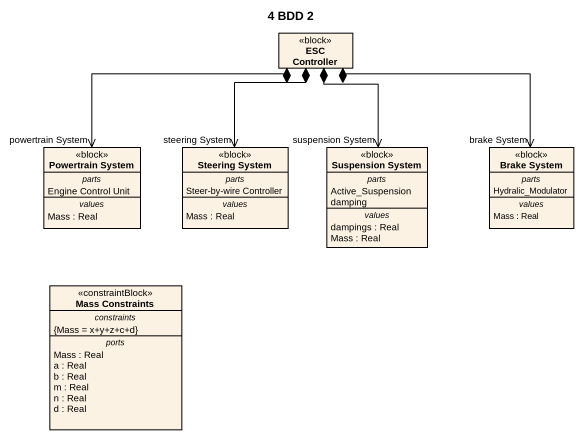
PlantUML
@startuml
title 4 BDD 2
hide circle
hide empty members
class "ESC Controller" as ESC_Controller <<block>>
class "Powertrain System" as Powertrain_System <<block>> {
  -- parts --
  Engine Control Unit
  -- values --
  Mass : Real
}
class "Steering System" as Steering_System <<block>> {
  -- parts --
  Steer-by-wire Controller
  -- values --
  Mass : Real
}
class "Suspension System" as Suspension_System <<block>> {
  -- parts --
  Active_Suspension
  damping
  -- values --
  dampings : Real
  Mass : Real
}
class "Brake System" as Brake_System <<block>> {
  -- parts --
  Hydralic_Modulator
  -- values --
  Mass : Real
}
class "Mass Constraints" as Mass_Constraints <<constraintBlock>> {
  -- constraints --
  {Mass = x+y+z+c+d}
  -- ports --
  Mass : Real
  a : Real
  b : Real
  m : Real
  n : Real
  d : Real
}
ESC_Controller *--> "powertrain System" Powertrain_System
ESC_Controller *--> "steering System" Steering_System
ESC_Controller *--> "suspension System" Suspension_System
ESC_Controller *--> "brake System" Brake_System
@enduml
